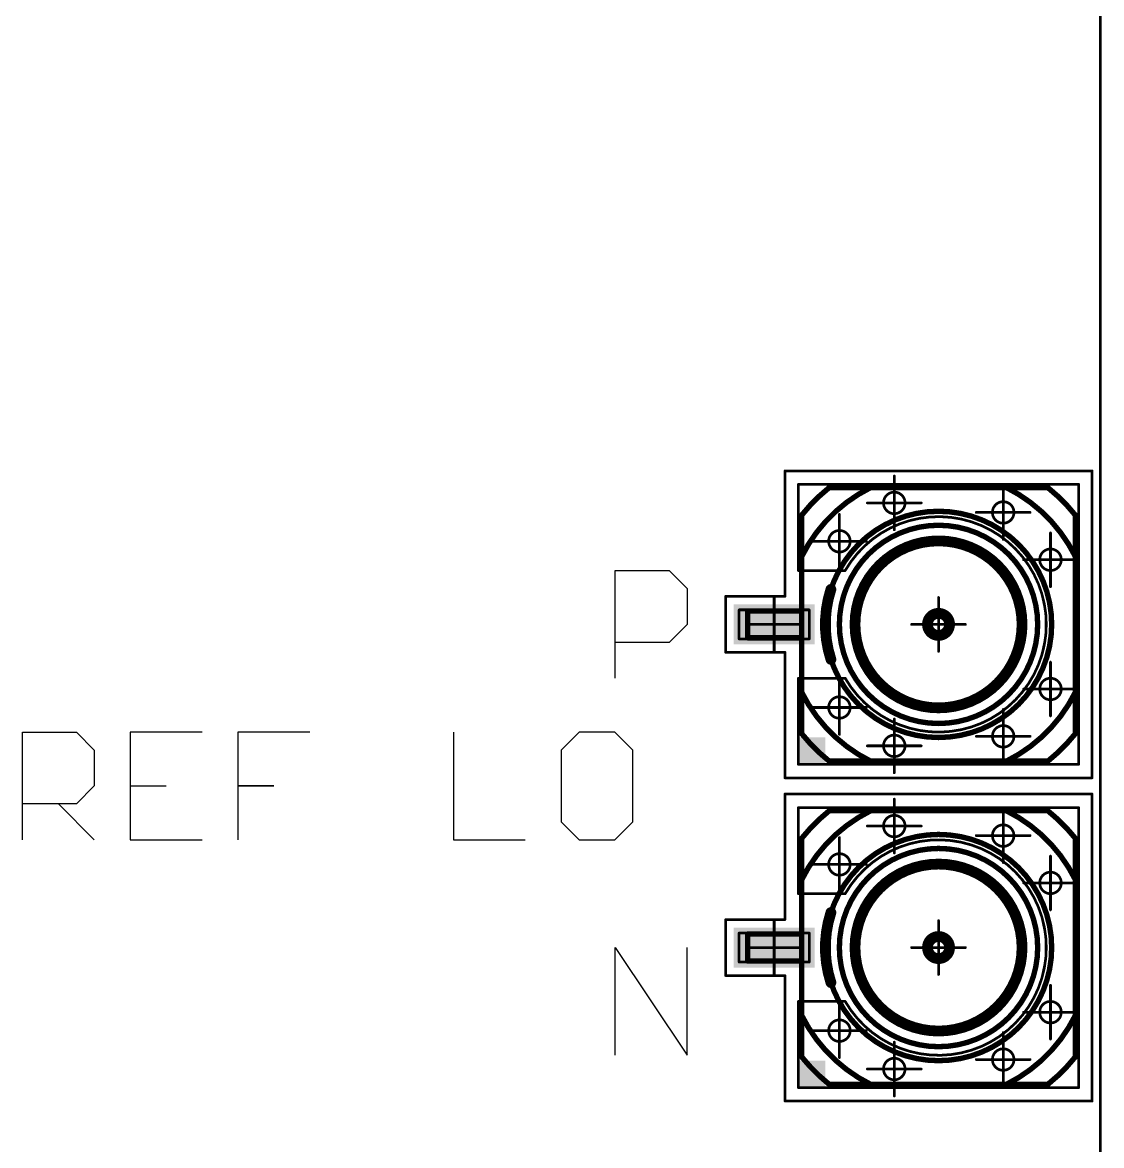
# Model space of a CAD drawing. Header units: millimetres. Extents: x 30 to 73, y 30 to 110.
# Drawn here: x 53 to 73.02, y 68.32 to 89.17 of the extents above; entities that cross this region are included whole.
import ezdxf

# ---------------------------------------------------------------- set-up
doc = ezdxf.new("R2010")
doc.units = ezdxf.units.MM
for name, color, linetype in [('Mechanical1', 6, 'Continuous'), ('Mechanical14', 56, 'Continuous'), ('Mechanical15', 56, 'Continuous'), ('Mechanical8', 56, 'Continuous'), ('TopLayer', 1, 'Continuous'), ('TopOverlay', 2, 'Continuous'), ('TopPaste', 8, 'Continuous'), ('TopSolder', 216, 'Continuous')]:
    doc.layers.add(name, color=color, linetype=linetype)

# ---------------------------------------------------------------- blocks, each defined once
blk = doc.blocks.new('MOLEX_85305_0232_2')
at = {"layer": 'Mechanical14', "const_width": 0.1}
for points in [[(-0.25, 3.54), (0.25, 3.54)], [(-0.25, 3.54), (-0.25, 2.54)], [(0.25, 3.54), (0.25, 2.54)], [(-2.028, 2.54), (2.027, 2.54)], [(-2.54, 2.028), (-2.54, -2.028)], [(2.54, 2.028), (2.54, -2.028)], [(-2.028, -2.54), (2.027, -2.54)]]:
    blk.add_lwpolyline(points, dxfattribs=at)
at = {"layer": 'Mechanical14'}
for points, const_width in [([(-0.275, 3.54, 1), (-0.225, 3.54, 1)], 0.05), ([(-0.275, 3.54, 1), (-0.225, 3.54, 1)], 0.05), ([(0.225, 3.54, 1), (0.275, 3.54, 1)], 0.05), ([(0.225, 3.54, 1), (0.275, 3.54, 1)], 0.05), ([(-2.053, 2.54, 1), (-2.003, 2.54, 1)], 0.05), ([(-2.053, 2.54, 1), (-2.003, 2.54, 1)], 0.05), ([(-1.284, 2.54, 1), (-1.234, 2.54, 1)], 0.05), ([(-0.275, 2.54, 1), (-0.225, 2.54, 1)], 0.05), ([(0.225, 2.54, 1), (0.275, 2.54, 1)], 0.05), ([(1.234, 2.54, 1), (1.284, 2.54, 1)], 0.05), ([(2.002, 2.54, 1), (2.052, 2.54, 1)], 0.05), ([(2.002, 2.54, 1), (2.052, 2.54, 1)], 0.05), ([(2.1, 0, 1), (-2.1, 0, 1)], 0.1), ([(-2.565, 2.028, 1), (-2.515, 2.028, 1)], 0.05), ([(-2.565, 2.028, 1), (-2.515, 2.028, 1)], 0.05), ([(1.84, 0, 1), (-1.84, 0, 1)], 0.1), ([(2.515, 2.028, 1), (2.565, 2.028, 1)], 0.05), ([(2.515, 2.028, 1), (2.565, 2.028, 1)], 0.05), ([(1.55, 0, 1), (-1.55, 0, 1)], 0.1), ([(-2.565, 1.259, 1), (-2.515, 1.259, 1)], 0.05), ([(2.515, 1.259, 1), (2.565, 1.259, 1)], 0.05), ([(0.205, 0, 1), (-0.205, 0, 1)], 0.1), ([(-2.125, 0, 1), (-2.075, 0, 1)], 0.05), ([(-1.865, 0, 1), (-1.815, 0, 1)], 0.05), ([(-1.575, 0, 1), (-1.525, 0, 1)], 0.05), ([(-0.23, 0, 1), (-0.18, 0, 1)], 0.05), ([(0.18, 0, 1), (0.23, 0, 1)], 0.05), ([(1.525, 0, 1), (1.575, 0, 1)], 0.05), ([(1.815, 0, 1), (1.865, 0, 1)], 0.05), ([(2.075, 0, 1), (2.125, 0, 1)], 0.05), ([(-2.565, -1.259, 1), (-2.515, -1.259, 1)], 0.05), ([(2.515, -1.259, 1), (2.565, -1.259, 1)], 0.05), ([(-2.565, -2.028, 1), (-2.515, -2.028, 1)], 0.05), ([(-2.565, -2.028, 1), (-2.515, -2.028, 1)], 0.05), ([(2.515, -2.028, 1), (2.565, -2.028, 1)], 0.05), ([(2.515, -2.028, 1), (2.565, -2.028, 1)], 0.05), ([(-2.053, -2.54, 1), (-2.003, -2.54, 1)], 0.05), ([(-2.053, -2.54, 1), (-2.003, -2.54, 1)], 0.05), ([(-1.284, -2.54, 1), (-1.234, -2.54, 1)], 0.05), ([(1.234, -2.54, 1), (1.284, -2.54, 1)], 0.05), ([(2.002, -2.54, 1), (2.052, -2.54, 1)], 0.05), ([(2.002, -2.54, 1), (2.052, -2.54, 1)], 0.05)]:
    blk.add_lwpolyline(points, format="xyb", close=True, dxfattribs=dict(at, const_width=const_width))
at = {"layer": 'Mechanical14', "const_width": 0.1}
for points in [[(-2.54, 1.259, -0.164024), (-1.259, 2.54)], [(-2.54, 2.028, -0.055923), (-2.028, 2.54)], [(1.259, 2.54, -0.164024), (2.54, 1.259)], [(2.027, 2.54, -0.055923), (2.54, 2.028)], [(-1.259, -2.54, -0.164024), (-2.54, -1.259)], [(2.54, -1.259, -0.164024), (1.259, -2.54)], [(-2.028, -2.54, -0.055923), (-2.54, -2.028)], [(2.54, -2.028, -0.055923), (2.027, -2.54)]]:
    blk.add_lwpolyline(points, format="xyb", dxfattribs=at)
at = {"layer": 'Mechanical15', "const_width": 0.05}
for points in [[(-0.52, 3.95), (-0.52, 2.85)], [(-0.52, 3.95), (0.52, 3.95)], [(0.52, 3.95), (0.52, 2.85)], [(-2.85, 2.85), (-2.85, -2.85)], [(-2.85, 2.85), (-0.52, 2.85)], [(0.52, 2.85), (2.85, 2.85)], [(2.85, 2.85), (2.85, -2.85)], [(-2.85, -2.85), (2.85, -2.85)]]:
    blk.add_lwpolyline(points, dxfattribs=at)
at = {"layer": 'Mechanical15', "const_width": 0.025}
for points in [[(-0.532, 3.95, 1), (-0.507, 3.95, 1)], [(-0.532, 3.95, 1), (-0.507, 3.95, 1)], [(0.507, 3.95, 1), (0.532, 3.95, 1)], [(0.507, 3.95, 1), (0.532, 3.95, 1)], [(-2.862, 2.85, 1), (-2.838, 2.85, 1)], [(-2.862, 2.85, 1), (-2.838, 2.85, 1)], [(-0.532, 2.85, 1), (-0.507, 2.85, 1)], [(-0.532, 2.85, 1), (-0.507, 2.85, 1)], [(0.507, 2.85, 1), (0.532, 2.85, 1)], [(0.507, 2.85, 1), (0.532, 2.85, 1)], [(2.838, 2.85, 1), (2.862, 2.85, 1)], [(2.838, 2.85, 1), (2.862, 2.85, 1)], [(-2.862, -2.85, 1), (-2.838, -2.85, 1)], [(-2.862, -2.85, 1), (-2.838, -2.85, 1)], [(2.838, -2.85, 1), (2.862, -2.85, 1)], [(2.838, -2.85, 1), (2.862, -2.85, 1)]]:
    blk.add_lwpolyline(points, format="xyb", close=True, dxfattribs=at)
at = {"layer": 'Mechanical8', "const_width": 0.05}
for points in [[(-0.27, 3.7), (-0.27, 2.4)], [(-0.27, 3.7), (0.27, 3.7)], [(0, 3.55), (0, 3.05)], [(0.27, 3.7), (0.27, 2.4)], [(-0.5, 3.05), (0, 3.05)], [(0, 3.05), (0.5, 3.05)], [(0, 3.05), (0, 2.55)], [(-2.6, 2.6), (-1, 2.6)], [(-2.6, 2.6), (-2.6, -2.6)], [(-1, 2.6), (-1, 1.732)], [(1, 2.6), (1, 1.732)], [(1, 2.6), (2.6, 2.6)], [(2.6, 2.6), (2.6, -2.6)], [(-1.543, 2.339), (-1.543, 1.839)], [(-0.27, 2.4), (0.27, 2.4)], [(1.543, 2.339), (1.543, 1.839)], [(-2.043, 1.839), (-1.543, 1.839)], [(-1.543, 1.839), (-1.043, 1.839)], [(-1.543, 1.839), (-1.543, 1.339)], [(1.043, 1.839), (1.543, 1.839)], [(1.543, 1.839), (2.043, 1.839)], [(1.543, 1.839), (1.543, 1.339)], [(-2.255, 1.321), (-2.255, 0.821)], [(2.255, 1.321), (2.255, 0.821)], [(-2.755, 0.821), (-2.255, 0.821)], [(-2.255, 0.821), (-1.755, 0.821)], [(-2.255, 0.821), (-2.255, 0.321)], [(1.755, 0.821), (2.255, 0.821)], [(2.255, 0.821), (2.755, 0.821)], [(2.255, 0.821), (2.255, 0.321)], [(0, 0.5), (0, 0)], [(-0.5, 0), (0, 0)], [(0, 0), (0.5, 0)], [(0, 0), (0, -0.5)], [(-2.079, -0.7), (-2.079, -1.2)], [(2.078, -0.7), (2.078, -1.2)], [(-2.579, -1.2), (-2.079, -1.2)], [(-2.079, -1.2), (-1.579, -1.2)], [(-2.079, -1.2), (-2.079, -1.7)], [(1.578, -1.2), (2.078, -1.2)], [(2.078, -1.2), (2.578, -1.2)], [(2.078, -1.2), (2.078, -1.7)], [(-1.2, -1.578), (-1.2, -2.078)], [(1.2, -1.578), (1.2, -2.078)], [(-1.7, -2.078), (-1.2, -2.078)], [(-1.2, -2.078), (-0.7, -2.078)], [(-1.2, -2.078), (-1.2, -2.578)], [(0.7, -2.078), (1.2, -2.078)], [(1.2, -2.078), (1.7, -2.078)], [(1.2, -2.078), (1.2, -2.578)], [(-2.6, -2.6), (2.6, -2.6)]]:
    blk.add_lwpolyline(points, dxfattribs=at)
at = {"layer": 'Mechanical8'}
for points, const_width in [([(-0.283, 3.7, 1), (-0.258, 3.7, 1)], 0.025), ([(-0.283, 3.7, 1), (-0.258, 3.7, 1)], 0.025), ([(-0.013, 3.55, 1), (0.012, 3.55, 1)], 0.025), ([(0.257, 3.7, 1), (0.282, 3.7, 1)], 0.025), ([(0.257, 3.7, 1), (0.282, 3.7, 1)], 0.025), ([(-0.513, 3.05, 1), (-0.488, 3.05, 1)], 0.025), ([(-0.013, 3.05, 1), (0.012, 3.05, 1)], 0.025), ([(-0.013, 3.05, 1), (0.012, 3.05, 1)], 0.025), ([(-0.013, 3.05, 1), (0.012, 3.05, 1)], 0.025), ([(-0.013, 3.05, 1), (0.012, 3.05, 1)], 0.025), ([(0.487, 3.05, 1), (0.512, 3.05, 1)], 0.025), ([(-2.613, 2.6, 1), (-2.588, 2.6, 1)], 0.025), ([(-2.613, 2.6, 1), (-2.588, 2.6, 1)], 0.025), ([(-1.013, 2.6, 1), (-0.988, 2.6, 1)], 0.025), ([(-1.013, 2.6, 1), (-0.988, 2.6, 1)], 0.025), ([(-0.013, 2.55, 1), (0.012, 2.55, 1)], 0.025), ([(0.987, 2.6, 1), (1.012, 2.6, 1)], 0.025), ([(0.987, 2.6, 1), (1.012, 2.6, 1)], 0.025), ([(2.587, 2.6, 1), (2.612, 2.6, 1)], 0.025), ([(2.587, 2.6, 1), (2.612, 2.6, 1)], 0.025), ([(-1.555, 2.339, 1), (-1.53, 2.339, 1)], 0.025), ([(-0.283, 2.4, 1), (-0.258, 2.4, 1)], 0.025), ([(-0.283, 2.4, 1), (-0.258, 2.4, 1)], 0.025), ([(0.257, 2.4, 1), (0.282, 2.4, 1)], 0.025), ([(0.257, 2.4, 1), (0.282, 2.4, 1)], 0.025), ([(1.53, 2.339, 1), (1.555, 2.339, 1)], 0.025), ([(-1.343, 1.839, 1), (-1.743, 1.839, 1)], 0.05), ([(1.743, 1.839, 1), (1.343, 1.839, 1)], 0.05), ([(-2.055, 1.839, 1), (-2.03, 1.839, 1)], 0.025), ([(-1.755, 1.839, 1), (-1.73, 1.839, 1)], 0.025), ([(-1.555, 1.839, 1), (-1.53, 1.839, 1)], 0.025), ([(-1.555, 1.839, 1), (-1.53, 1.839, 1)], 0.025), ([(-1.555, 1.839, 1), (-1.53, 1.839, 1)], 0.025), ([(-1.555, 1.839, 1), (-1.53, 1.839, 1)], 0.025), ([(-1.355, 1.839, 1), (-1.33, 1.839, 1)], 0.025), ([(-1.055, 1.839, 1), (-1.03, 1.839, 1)], 0.025), ([(-1.013, 1.732, 1), (-0.988, 1.732, 1)], 0.025), ([(-1.013, 1.732, 1), (-0.988, 1.732, 1)], 0.025), ([(0.987, 1.732, 1), (1.012, 1.732, 1)], 0.025), ([(0.987, 1.732, 1), (1.012, 1.732, 1)], 0.025), ([(1.03, 1.839, 1), (1.055, 1.839, 1)], 0.025), ([(1.33, 1.839, 1), (1.355, 1.839, 1)], 0.025), ([(1.53, 1.839, 1), (1.555, 1.839, 1)], 0.025), ([(1.53, 1.839, 1), (1.555, 1.839, 1)], 0.025), ([(1.53, 1.839, 1), (1.555, 1.839, 1)], 0.025), ([(1.53, 1.839, 1), (1.555, 1.839, 1)], 0.025), ([(1.73, 1.839, 1), (1.755, 1.839, 1)], 0.025), ([(2.03, 1.839, 1), (2.055, 1.839, 1)], 0.025), ([(-2.268, 1.321, 1), (-2.243, 1.321, 1)], 0.025), ([(-1.555, 1.339, 1), (-1.53, 1.339, 1)], 0.025), ([(1.53, 1.339, 1), (1.555, 1.339, 1)], 0.025), ([(2.243, 1.321, 1), (2.268, 1.321, 1)], 0.025), ([(-2.055, 0.821, 1), (-2.455, 0.821, 1)], 0.05), ([(2.455, 0.821, 1), (2.055, 0.821, 1)], 0.05), ([(-2.768, 0.821, 1), (-2.743, 0.821, 1)], 0.025), ([(-2.468, 0.821, 1), (-2.443, 0.821, 1)], 0.025), ([(-2.268, 0.821, 1), (-2.243, 0.821, 1)], 0.025), ([(-2.268, 0.821, 1), (-2.243, 0.821, 1)], 0.025), ([(-2.268, 0.821, 1), (-2.243, 0.821, 1)], 0.025), ([(-2.268, 0.821, 1), (-2.243, 0.821, 1)], 0.025), ([(-2.068, 0.821, 1), (-2.043, 0.821, 1)], 0.025), ([(-1.768, 0.821, 1), (-1.743, 0.821, 1)], 0.025), ([(1.743, 0.821, 1), (1.768, 0.821, 1)], 0.025), ([(2.043, 0.821, 1), (2.068, 0.821, 1)], 0.025), ([(2.243, 0.821, 1), (2.268, 0.821, 1)], 0.025), ([(2.243, 0.821, 1), (2.268, 0.821, 1)], 0.025), ([(2.243, 0.821, 1), (2.268, 0.821, 1)], 0.025), ([(2.243, 0.821, 1), (2.268, 0.821, 1)], 0.025), ([(2.443, 0.821, 1), (2.468, 0.821, 1)], 0.025), ([(2.743, 0.821, 1), (2.768, 0.821, 1)], 0.025), ([(-0.013, 0.5, 1), (0.012, 0.5, 1)], 0.025), ([(-2.268, 0.321, 1), (-2.243, 0.321, 1)], 0.025), ([(2.243, 0.321, 1), (2.268, 0.321, 1)], 0.025), ([(-0.513, 0, 1), (-0.488, 0, 1)], 0.025), ([(-0.013, 0, 1), (0.012, 0, 1)], 0.025), ([(-0.013, 0, 1), (0.012, 0, 1)], 0.025), ([(-0.013, 0, 1), (0.012, 0, 1)], 0.025), ([(-0.013, 0, 1), (0.012, 0, 1)], 0.025), ([(0.487, 0, 1), (0.512, 0, 1)], 0.025), ([(-0.013, -0.5, 1), (0.012, -0.5, 1)], 0.025), ([(-2.091, -0.7, 1), (-2.066, -0.7, 1)], 0.025), ([(2.066, -0.7, 1), (2.091, -0.7, 1)], 0.025), ([(-1.879, -1.2, 1), (-2.279, -1.2, 1)], 0.05), ([(2.278, -1.2, 1), (1.878, -1.2, 1)], 0.05), ([(-2.591, -1.2, 1), (-2.566, -1.2, 1)], 0.025), ([(-2.291, -1.2, 1), (-2.266, -1.2, 1)], 0.025), ([(-2.091, -1.2, 1), (-2.066, -1.2, 1)], 0.025), ([(-2.091, -1.2, 1), (-2.066, -1.2, 1)], 0.025), ([(-2.091, -1.2, 1), (-2.066, -1.2, 1)], 0.025), ([(-2.091, -1.2, 1), (-2.066, -1.2, 1)], 0.025), ([(-1.891, -1.2, 1), (-1.866, -1.2, 1)], 0.025), ([(-1.591, -1.2, 1), (-1.566, -1.2, 1)], 0.025), ([(1.566, -1.2, 1), (1.591, -1.2, 1)], 0.025), ([(1.866, -1.2, 1), (1.891, -1.2, 1)], 0.025), ([(2.066, -1.2, 1), (2.091, -1.2, 1)], 0.025), ([(2.066, -1.2, 1), (2.091, -1.2, 1)], 0.025), ([(2.066, -1.2, 1), (2.091, -1.2, 1)], 0.025), ([(2.066, -1.2, 1), (2.091, -1.2, 1)], 0.025), ([(2.266, -1.2, 1), (2.291, -1.2, 1)], 0.025), ([(2.566, -1.2, 1), (2.591, -1.2, 1)], 0.025), ([(-1.213, -1.578, 1), (-1.188, -1.578, 1)], 0.025), ([(1.187, -1.578, 1), (1.212, -1.578, 1)], 0.025), ([(-2.091, -1.7, 1), (-2.066, -1.7, 1)], 0.025), ([(-1, -2.078, 1), (-1.4, -2.078, 1)], 0.05), ([(1.4, -2.078, 1), (1, -2.078, 1)], 0.05), ([(2.066, -1.7, 1), (2.091, -1.7, 1)], 0.025), ([(-1.713, -2.078, 1), (-1.688, -2.078, 1)], 0.025), ([(-1.413, -2.078, 1), (-1.388, -2.078, 1)], 0.025), ([(-1.213, -2.078, 1), (-1.188, -2.078, 1)], 0.025), ([(-1.213, -2.078, 1), (-1.188, -2.078, 1)], 0.025), ([(-1.213, -2.078, 1), (-1.188, -2.078, 1)], 0.025), ([(-1.213, -2.078, 1), (-1.188, -2.078, 1)], 0.025), ([(-1.013, -2.078, 1), (-0.988, -2.078, 1)], 0.025), ([(-0.713, -2.078, 1), (-0.688, -2.078, 1)], 0.025), ([(0.687, -2.078, 1), (0.712, -2.078, 1)], 0.025), ([(0.987, -2.078, 1), (1.012, -2.078, 1)], 0.025), ([(1.187, -2.078, 1), (1.212, -2.078, 1)], 0.025), ([(1.187, -2.078, 1), (1.212, -2.078, 1)], 0.025), ([(1.187, -2.078, 1), (1.212, -2.078, 1)], 0.025), ([(1.187, -2.078, 1), (1.212, -2.078, 1)], 0.025), ([(1.387, -2.078, 1), (1.412, -2.078, 1)], 0.025), ([(1.687, -2.078, 1), (1.712, -2.078, 1)], 0.025), ([(-2.613, -2.6, 1), (-2.588, -2.6, 1)], 0.025), ([(-2.613, -2.6, 1), (-2.588, -2.6, 1)], 0.025), ([(-1.213, -2.578, 1), (-1.188, -2.578, 1)], 0.025), ([(1.187, -2.578, 1), (1.212, -2.578, 1)], 0.025), ([(2.587, -2.6, 1), (2.612, -2.6, 1)], 0.025), ([(2.587, -2.6, 1), (2.612, -2.6, 1)], 0.025)]:
    blk.add_lwpolyline(points, format="xyb", close=True, dxfattribs=dict(at, const_width=const_width))
at = {"layer": 'Mechanical8', "const_width": 0.05}
blk.add_lwpolyline([(1, 1.732, -3.732051), (-1, 1.732)], format="xyb", dxfattribs=at)
at = {"layer": 'TopLayer'}
for p, q in [((-2.6, -2.6), (-2.6, 2.6)), ((-2.6, 2.6), (-1, 2.6)), ((-1, 2.6), (-1, 1.732)), ((1, 1.732), (1, 2.6)), ((1, 2.6), (2.6, 2.6)), ((2.6, 2.6), (2.6, -2.6)), ((-1, 1.732), (-1.183, 1.613)), ((1.183, 1.613), (1, 1.732)), ((1, 1.732), (1, 1.732)), ((-1.183, 1.613), (-1.504, 1.319)), ((1.504, 1.319), (1.183, 1.613)), ((-1.504, 1.319), (-1.754, 0.962)), ((1.753, 0.962), (1.504, 1.319)), ((-1.754, 0.962), (-1.92, 0.56)), ((1.92, 0.56), (1.753, 0.962)), ((-1.92, 0.56), (-1.996, 0.131)), ((1.996, 0.131), (1.92, 0.56)), ((-1.996, 0.131), (-1.977, -0.304)), ((1.977, -0.304), (1.996, 0.131)), ((-1.977, -0.304), (-1.864, -0.725)), ((1.864, -0.725), (1.977, -0.304)), ((-1.864, -0.725), (-1.663, -1.111)), ((1.663, -1.111), (1.864, -0.725)), ((-1.663, -1.111), (-1.383, -1.445)), ((1.383, -1.445), (1.663, -1.111)), ((-1.383, -1.445), (-1.038, -1.71)), ((1.037, -1.71), (1.383, -1.445)), ((-1.038, -1.71), (-0.643, -1.894)), ((0.643, -1.894), (1.037, -1.71)), ((-0.643, -1.894), (-0.218, -1.988)), ((-0.218, -1.988), (0.218, -1.988)), ((0.218, -1.988), (0.643, -1.894)), ((2.6, -2.6), (-2.6, -2.6))]:
    blk.add_line(p, q, dxfattribs=at)
for points in [[(-0.27, 2.4), (0.27, 2.4), (-0.27, 3.7), (0.27, 3.7)], [(-2.6, 2.1), (-2.1, 2.1), (-2.6, 2.6), (-2.1, 2.6)]]:
    blk.add_solid(points, dxfattribs=at)
at = {"layer": 'TopOverlay', "const_width": 0.2}
blk.add_lwpolyline([(-0.65, 1.997, -0.158658), (0.65, 1.997)], format="xyb", dxfattribs=at)
at = {"layer": 'TopOverlay'}
for points, const_width in [([(-0.7, 1.997, 1), (-0.6, 1.997, 1)], 0.1), ([(0.6, 1.997, 1), (0.7, 1.997, 1)], 0.1), ([(1.55, 0, 1), (-1.55, 0, 1)], 0.2), ([(0.205, 0, 1), (-0.205, 0, 1)], 0.2), ([(-1.6, 0, 1), (-1.5, 0, 1)], 0.1), ([(-0.255, 0, 1), (-0.155, 0, 1)], 0.1), ([(0.155, 0, 1), (0.255, 0, 1)], 0.1), ([(1.5, 0, 1), (1.6, 0, 1)], 0.1)]:
    blk.add_lwpolyline(points, format="xyb", close=True, dxfattribs=dict(at, const_width=const_width))
at = {"layer": 'TopPaste'}
blk.add_solid([(-0.27, 2.4), (0.27, 2.4), (-0.27, 3.7), (0.27, 3.7)], dxfattribs=at)
at = {"layer": 'TopSolder'}
blk.add_solid([(-0.372, 2.298), (0.372, 2.298), (-0.372, 3.802), (0.372, 3.802)], dxfattribs=at)
blk = doc.blocks.new('MOLEX_85305_0232_5')
at = {"layer": 'Mechanical14', "const_width": 0.1}
for points in [[(-0.25, 3.54), (0.25, 3.54)], [(-0.25, 3.54), (-0.25, 2.54)], [(0.25, 3.54), (0.25, 2.54)], [(-2.028, 2.54), (2.027, 2.54)], [(-2.54, 2.028), (-2.54, -2.028)], [(2.54, 2.028), (2.54, -2.028)], [(-2.028, -2.54), (2.027, -2.54)]]:
    blk.add_lwpolyline(points, dxfattribs=at)
at = {"layer": 'Mechanical14'}
for points, const_width in [([(-0.275, 3.54, 1), (-0.225, 3.54, 1)], 0.05), ([(-0.275, 3.54, 1), (-0.225, 3.54, 1)], 0.05), ([(0.225, 3.54, 1), (0.275, 3.54, 1)], 0.05), ([(0.225, 3.54, 1), (0.275, 3.54, 1)], 0.05), ([(-2.053, 2.54, 1), (-2.003, 2.54, 1)], 0.05), ([(-2.053, 2.54, 1), (-2.003, 2.54, 1)], 0.05), ([(-1.284, 2.54, 1), (-1.234, 2.54, 1)], 0.05), ([(-0.275, 2.54, 1), (-0.225, 2.54, 1)], 0.05), ([(0.225, 2.54, 1), (0.275, 2.54, 1)], 0.05), ([(1.234, 2.54, 1), (1.284, 2.54, 1)], 0.05), ([(2.002, 2.54, 1), (2.052, 2.54, 1)], 0.05), ([(2.002, 2.54, 1), (2.052, 2.54, 1)], 0.05), ([(2.1, 0, 1), (-2.1, 0, 1)], 0.1), ([(-2.565, 2.028, 1), (-2.515, 2.028, 1)], 0.05), ([(-2.565, 2.028, 1), (-2.515, 2.028, 1)], 0.05), ([(1.84, 0, 1), (-1.84, 0, 1)], 0.1), ([(2.515, 2.028, 1), (2.565, 2.028, 1)], 0.05), ([(2.515, 2.028, 1), (2.565, 2.028, 1)], 0.05), ([(1.55, 0, 1), (-1.55, 0, 1)], 0.1), ([(-2.565, 1.259, 1), (-2.515, 1.259, 1)], 0.05), ([(2.515, 1.259, 1), (2.565, 1.259, 1)], 0.05), ([(0.205, 0, 1), (-0.205, 0, 1)], 0.1), ([(-2.125, 0, 1), (-2.075, 0, 1)], 0.05), ([(-1.865, 0, 1), (-1.815, 0, 1)], 0.05), ([(-1.575, 0, 1), (-1.525, 0, 1)], 0.05), ([(-0.23, 0, 1), (-0.18, 0, 1)], 0.05), ([(0.18, 0, 1), (0.23, 0, 1)], 0.05), ([(1.525, 0, 1), (1.575, 0, 1)], 0.05), ([(1.815, 0, 1), (1.865, 0, 1)], 0.05), ([(2.075, 0, 1), (2.125, 0, 1)], 0.05), ([(-2.565, -1.259, 1), (-2.515, -1.259, 1)], 0.05), ([(2.515, -1.259, 1), (2.565, -1.259, 1)], 0.05), ([(-2.565, -2.028, 1), (-2.515, -2.028, 1)], 0.05), ([(-2.565, -2.028, 1), (-2.515, -2.028, 1)], 0.05), ([(2.515, -2.028, 1), (2.565, -2.028, 1)], 0.05), ([(2.515, -2.028, 1), (2.565, -2.028, 1)], 0.05), ([(-2.053, -2.54, 1), (-2.003, -2.54, 1)], 0.05), ([(-2.053, -2.54, 1), (-2.003, -2.54, 1)], 0.05), ([(-1.284, -2.54, 1), (-1.234, -2.54, 1)], 0.05), ([(1.234, -2.54, 1), (1.284, -2.54, 1)], 0.05), ([(2.002, -2.54, 1), (2.052, -2.54, 1)], 0.05), ([(2.002, -2.54, 1), (2.052, -2.54, 1)], 0.05)]:
    blk.add_lwpolyline(points, format="xyb", close=True, dxfattribs=dict(at, const_width=const_width))
at = {"layer": 'Mechanical14', "const_width": 0.1}
for points in [[(-2.54, 1.259, -0.164024), (-1.259, 2.54)], [(-2.54, 2.028, -0.055923), (-2.028, 2.54)], [(1.259, 2.54, -0.164024), (2.54, 1.259)], [(2.027, 2.54, -0.055923), (2.54, 2.028)], [(-1.259, -2.54, -0.164024), (-2.54, -1.259)], [(2.54, -1.259, -0.164024), (1.259, -2.54)], [(-2.028, -2.54, -0.055923), (-2.54, -2.028)], [(2.54, -2.028, -0.055923), (2.027, -2.54)]]:
    blk.add_lwpolyline(points, format="xyb", dxfattribs=at)
at = {"layer": 'Mechanical15', "const_width": 0.05}
for points in [[(-0.52, 3.95), (-0.52, 2.85)], [(-0.52, 3.95), (0.52, 3.95)], [(0.52, 3.95), (0.52, 2.85)], [(-2.85, 2.85), (-2.85, -2.85)], [(-2.85, 2.85), (-0.52, 2.85)], [(0.52, 2.85), (2.85, 2.85)], [(2.85, 2.85), (2.85, -2.85)], [(-2.85, -2.85), (2.85, -2.85)]]:
    blk.add_lwpolyline(points, dxfattribs=at)
at = {"layer": 'Mechanical15', "const_width": 0.025}
for points in [[(-0.532, 3.95, 1), (-0.507, 3.95, 1)], [(-0.532, 3.95, 1), (-0.507, 3.95, 1)], [(0.507, 3.95, 1), (0.532, 3.95, 1)], [(0.507, 3.95, 1), (0.532, 3.95, 1)], [(-2.862, 2.85, 1), (-2.838, 2.85, 1)], [(-2.862, 2.85, 1), (-2.838, 2.85, 1)], [(-0.532, 2.85, 1), (-0.507, 2.85, 1)], [(-0.532, 2.85, 1), (-0.507, 2.85, 1)], [(0.507, 2.85, 1), (0.532, 2.85, 1)], [(0.507, 2.85, 1), (0.532, 2.85, 1)], [(2.838, 2.85, 1), (2.862, 2.85, 1)], [(2.838, 2.85, 1), (2.862, 2.85, 1)], [(-2.862, -2.85, 1), (-2.838, -2.85, 1)], [(-2.862, -2.85, 1), (-2.838, -2.85, 1)], [(2.838, -2.85, 1), (2.862, -2.85, 1)], [(2.838, -2.85, 1), (2.862, -2.85, 1)]]:
    blk.add_lwpolyline(points, format="xyb", close=True, dxfattribs=at)
at = {"layer": 'Mechanical8', "const_width": 0.05}
for points in [[(-0.27, 3.7), (-0.27, 2.4)], [(-0.27, 3.7), (0.27, 3.7)], [(0, 3.55), (0, 3.05)], [(0.27, 3.7), (0.27, 2.4)], [(-0.5, 3.05), (0, 3.05)], [(0, 3.05), (0.5, 3.05)], [(0, 3.05), (0, 2.55)], [(-2.6, 2.6), (-1, 2.6)], [(-2.6, 2.6), (-2.6, -2.6)], [(-1, 2.6), (-1, 1.732)], [(1, 2.6), (1, 1.732)], [(1, 2.6), (2.6, 2.6)], [(2.6, 2.6), (2.6, -2.6)], [(-1.543, 2.339), (-1.543, 1.839)], [(-0.27, 2.4), (0.27, 2.4)], [(1.543, 2.339), (1.543, 1.839)], [(-2.043, 1.839), (-1.543, 1.839)], [(-1.543, 1.839), (-1.043, 1.839)], [(-1.543, 1.839), (-1.543, 1.339)], [(1.043, 1.839), (1.543, 1.839)], [(1.543, 1.839), (2.043, 1.839)], [(1.543, 1.839), (1.543, 1.339)], [(-2.255, 1.321), (-2.255, 0.821)], [(2.255, 1.321), (2.255, 0.821)], [(-2.755, 0.821), (-2.255, 0.821)], [(-2.255, 0.821), (-1.755, 0.821)], [(-2.255, 0.821), (-2.255, 0.321)], [(1.755, 0.821), (2.255, 0.821)], [(2.255, 0.821), (2.755, 0.821)], [(2.255, 0.821), (2.255, 0.321)], [(0, 0.5), (0, 0)], [(-0.5, 0), (0, 0)], [(0, 0), (0.5, 0)], [(0, 0), (0, -0.5)], [(-2.079, -0.7), (-2.079, -1.2)], [(2.078, -0.7), (2.078, -1.2)], [(-2.579, -1.2), (-2.079, -1.2)], [(-2.079, -1.2), (-1.579, -1.2)], [(-2.079, -1.2), (-2.079, -1.7)], [(1.578, -1.2), (2.078, -1.2)], [(2.078, -1.2), (2.578, -1.2)], [(2.078, -1.2), (2.078, -1.7)], [(-1.2, -1.578), (-1.2, -2.078)], [(1.2, -1.578), (1.2, -2.078)], [(-1.7, -2.078), (-1.2, -2.078)], [(-1.2, -2.078), (-0.7, -2.078)], [(-1.2, -2.078), (-1.2, -2.578)], [(0.7, -2.078), (1.2, -2.078)], [(1.2, -2.078), (1.7, -2.078)], [(1.2, -2.078), (1.2, -2.578)], [(-2.6, -2.6), (2.6, -2.6)]]:
    blk.add_lwpolyline(points, dxfattribs=at)
at = {"layer": 'Mechanical8'}
for points, const_width in [([(-0.283, 3.7, 1), (-0.258, 3.7, 1)], 0.025), ([(-0.283, 3.7, 1), (-0.258, 3.7, 1)], 0.025), ([(-0.013, 3.55, 1), (0.012, 3.55, 1)], 0.025), ([(0.257, 3.7, 1), (0.282, 3.7, 1)], 0.025), ([(0.257, 3.7, 1), (0.282, 3.7, 1)], 0.025), ([(-0.513, 3.05, 1), (-0.488, 3.05, 1)], 0.025), ([(-0.013, 3.05, 1), (0.012, 3.05, 1)], 0.025), ([(-0.013, 3.05, 1), (0.012, 3.05, 1)], 0.025), ([(-0.013, 3.05, 1), (0.012, 3.05, 1)], 0.025), ([(-0.013, 3.05, 1), (0.012, 3.05, 1)], 0.025), ([(0.487, 3.05, 1), (0.512, 3.05, 1)], 0.025), ([(-2.613, 2.6, 1), (-2.588, 2.6, 1)], 0.025), ([(-2.613, 2.6, 1), (-2.588, 2.6, 1)], 0.025), ([(-1.013, 2.6, 1), (-0.988, 2.6, 1)], 0.025), ([(-1.013, 2.6, 1), (-0.988, 2.6, 1)], 0.025), ([(-0.013, 2.55, 1), (0.012, 2.55, 1)], 0.025), ([(0.987, 2.6, 1), (1.012, 2.6, 1)], 0.025), ([(0.987, 2.6, 1), (1.012, 2.6, 1)], 0.025), ([(2.587, 2.6, 1), (2.612, 2.6, 1)], 0.025), ([(2.587, 2.6, 1), (2.612, 2.6, 1)], 0.025), ([(-1.555, 2.339, 1), (-1.53, 2.339, 1)], 0.025), ([(-0.283, 2.4, 1), (-0.258, 2.4, 1)], 0.025), ([(-0.283, 2.4, 1), (-0.258, 2.4, 1)], 0.025), ([(0.257, 2.4, 1), (0.282, 2.4, 1)], 0.025), ([(0.257, 2.4, 1), (0.282, 2.4, 1)], 0.025), ([(1.53, 2.339, 1), (1.555, 2.339, 1)], 0.025), ([(-1.343, 1.839, 1), (-1.743, 1.839, 1)], 0.05), ([(1.743, 1.839, 1), (1.343, 1.839, 1)], 0.05), ([(-2.055, 1.839, 1), (-2.03, 1.839, 1)], 0.025), ([(-1.755, 1.839, 1), (-1.73, 1.839, 1)], 0.025), ([(-1.555, 1.839, 1), (-1.53, 1.839, 1)], 0.025), ([(-1.555, 1.839, 1), (-1.53, 1.839, 1)], 0.025), ([(-1.555, 1.839, 1), (-1.53, 1.839, 1)], 0.025), ([(-1.555, 1.839, 1), (-1.53, 1.839, 1)], 0.025), ([(-1.355, 1.839, 1), (-1.33, 1.839, 1)], 0.025), ([(-1.055, 1.839, 1), (-1.03, 1.839, 1)], 0.025), ([(-1.013, 1.732, 1), (-0.988, 1.732, 1)], 0.025), ([(-1.013, 1.732, 1), (-0.988, 1.732, 1)], 0.025), ([(0.987, 1.732, 1), (1.012, 1.732, 1)], 0.025), ([(0.987, 1.732, 1), (1.012, 1.732, 1)], 0.025), ([(1.03, 1.839, 1), (1.055, 1.839, 1)], 0.025), ([(1.33, 1.839, 1), (1.355, 1.839, 1)], 0.025), ([(1.53, 1.839, 1), (1.555, 1.839, 1)], 0.025), ([(1.53, 1.839, 1), (1.555, 1.839, 1)], 0.025), ([(1.53, 1.839, 1), (1.555, 1.839, 1)], 0.025), ([(1.53, 1.839, 1), (1.555, 1.839, 1)], 0.025), ([(1.73, 1.839, 1), (1.755, 1.839, 1)], 0.025), ([(2.03, 1.839, 1), (2.055, 1.839, 1)], 0.025), ([(-2.268, 1.321, 1), (-2.243, 1.321, 1)], 0.025), ([(-1.555, 1.339, 1), (-1.53, 1.339, 1)], 0.025), ([(1.53, 1.339, 1), (1.555, 1.339, 1)], 0.025), ([(2.243, 1.321, 1), (2.268, 1.321, 1)], 0.025), ([(-2.055, 0.821, 1), (-2.455, 0.821, 1)], 0.05), ([(2.455, 0.821, 1), (2.055, 0.821, 1)], 0.05), ([(-2.768, 0.821, 1), (-2.743, 0.821, 1)], 0.025), ([(-2.468, 0.821, 1), (-2.443, 0.821, 1)], 0.025), ([(-2.268, 0.821, 1), (-2.243, 0.821, 1)], 0.025), ([(-2.268, 0.821, 1), (-2.243, 0.821, 1)], 0.025), ([(-2.268, 0.821, 1), (-2.243, 0.821, 1)], 0.025), ([(-2.268, 0.821, 1), (-2.243, 0.821, 1)], 0.025), ([(-2.068, 0.821, 1), (-2.043, 0.821, 1)], 0.025), ([(-1.768, 0.821, 1), (-1.743, 0.821, 1)], 0.025), ([(1.743, 0.821, 1), (1.768, 0.821, 1)], 0.025), ([(2.043, 0.821, 1), (2.068, 0.821, 1)], 0.025), ([(2.243, 0.821, 1), (2.268, 0.821, 1)], 0.025), ([(2.243, 0.821, 1), (2.268, 0.821, 1)], 0.025), ([(2.243, 0.821, 1), (2.268, 0.821, 1)], 0.025), ([(2.243, 0.821, 1), (2.268, 0.821, 1)], 0.025), ([(2.443, 0.821, 1), (2.468, 0.821, 1)], 0.025), ([(2.743, 0.821, 1), (2.768, 0.821, 1)], 0.025), ([(-0.013, 0.5, 1), (0.012, 0.5, 1)], 0.025), ([(-2.268, 0.321, 1), (-2.243, 0.321, 1)], 0.025), ([(2.243, 0.321, 1), (2.268, 0.321, 1)], 0.025), ([(-0.513, 0, 1), (-0.488, 0, 1)], 0.025), ([(-0.013, 0, 1), (0.012, 0, 1)], 0.025), ([(-0.013, 0, 1), (0.012, 0, 1)], 0.025), ([(-0.013, 0, 1), (0.012, 0, 1)], 0.025), ([(-0.013, 0, 1), (0.012, 0, 1)], 0.025), ([(0.487, 0, 1), (0.512, 0, 1)], 0.025), ([(-0.013, -0.5, 1), (0.012, -0.5, 1)], 0.025), ([(-2.091, -0.7, 1), (-2.066, -0.7, 1)], 0.025), ([(2.066, -0.7, 1), (2.091, -0.7, 1)], 0.025), ([(-1.879, -1.2, 1), (-2.279, -1.2, 1)], 0.05), ([(2.278, -1.2, 1), (1.878, -1.2, 1)], 0.05), ([(-2.591, -1.2, 1), (-2.566, -1.2, 1)], 0.025), ([(-2.291, -1.2, 1), (-2.266, -1.2, 1)], 0.025), ([(-2.091, -1.2, 1), (-2.066, -1.2, 1)], 0.025), ([(-2.091, -1.2, 1), (-2.066, -1.2, 1)], 0.025), ([(-2.091, -1.2, 1), (-2.066, -1.2, 1)], 0.025), ([(-2.091, -1.2, 1), (-2.066, -1.2, 1)], 0.025), ([(-1.891, -1.2, 1), (-1.866, -1.2, 1)], 0.025), ([(-1.591, -1.2, 1), (-1.566, -1.2, 1)], 0.025), ([(1.566, -1.2, 1), (1.591, -1.2, 1)], 0.025), ([(1.866, -1.2, 1), (1.891, -1.2, 1)], 0.025), ([(2.066, -1.2, 1), (2.091, -1.2, 1)], 0.025), ([(2.066, -1.2, 1), (2.091, -1.2, 1)], 0.025), ([(2.066, -1.2, 1), (2.091, -1.2, 1)], 0.025), ([(2.066, -1.2, 1), (2.091, -1.2, 1)], 0.025), ([(2.266, -1.2, 1), (2.291, -1.2, 1)], 0.025), ([(2.566, -1.2, 1), (2.591, -1.2, 1)], 0.025), ([(-1.213, -1.578, 1), (-1.188, -1.578, 1)], 0.025), ([(1.187, -1.578, 1), (1.212, -1.578, 1)], 0.025), ([(-2.091, -1.7, 1), (-2.066, -1.7, 1)], 0.025), ([(-1, -2.078, 1), (-1.4, -2.078, 1)], 0.05), ([(1.4, -2.078, 1), (1, -2.078, 1)], 0.05), ([(2.066, -1.7, 1), (2.091, -1.7, 1)], 0.025), ([(-1.713, -2.078, 1), (-1.688, -2.078, 1)], 0.025), ([(-1.413, -2.078, 1), (-1.388, -2.078, 1)], 0.025), ([(-1.213, -2.078, 1), (-1.188, -2.078, 1)], 0.025), ([(-1.213, -2.078, 1), (-1.188, -2.078, 1)], 0.025), ([(-1.213, -2.078, 1), (-1.188, -2.078, 1)], 0.025), ([(-1.213, -2.078, 1), (-1.188, -2.078, 1)], 0.025), ([(-1.013, -2.078, 1), (-0.988, -2.078, 1)], 0.025), ([(-0.713, -2.078, 1), (-0.688, -2.078, 1)], 0.025), ([(0.687, -2.078, 1), (0.712, -2.078, 1)], 0.025), ([(0.987, -2.078, 1), (1.012, -2.078, 1)], 0.025), ([(1.187, -2.078, 1), (1.212, -2.078, 1)], 0.025), ([(1.187, -2.078, 1), (1.212, -2.078, 1)], 0.025), ([(1.187, -2.078, 1), (1.212, -2.078, 1)], 0.025), ([(1.187, -2.078, 1), (1.212, -2.078, 1)], 0.025), ([(1.387, -2.078, 1), (1.412, -2.078, 1)], 0.025), ([(1.687, -2.078, 1), (1.712, -2.078, 1)], 0.025), ([(-2.613, -2.6, 1), (-2.588, -2.6, 1)], 0.025), ([(-2.613, -2.6, 1), (-2.588, -2.6, 1)], 0.025), ([(-1.213, -2.578, 1), (-1.188, -2.578, 1)], 0.025), ([(1.187, -2.578, 1), (1.212, -2.578, 1)], 0.025), ([(2.587, -2.6, 1), (2.612, -2.6, 1)], 0.025), ([(2.587, -2.6, 1), (2.612, -2.6, 1)], 0.025)]:
    blk.add_lwpolyline(points, format="xyb", close=True, dxfattribs=dict(at, const_width=const_width))
at = {"layer": 'Mechanical8', "const_width": 0.05}
blk.add_lwpolyline([(1, 1.732, -3.732051), (-1, 1.732)], format="xyb", dxfattribs=at)
at = {"layer": 'TopLayer'}
for p, q in [((-2.6, -2.6), (-2.6, 2.6)), ((-2.6, 2.6), (-1, 2.6)), ((-1, 2.6), (-1, 1.732)), ((1, 1.732), (1, 2.6)), ((1, 2.6), (2.6, 2.6)), ((2.6, 2.6), (2.6, -2.6)), ((-1, 1.732), (-1.183, 1.613)), ((1.183, 1.613), (1, 1.732)), ((1, 1.732), (1, 1.732)), ((-1.183, 1.613), (-1.504, 1.319)), ((1.504, 1.319), (1.183, 1.613)), ((-1.504, 1.319), (-1.754, 0.962)), ((1.753, 0.962), (1.504, 1.319)), ((-1.754, 0.962), (-1.92, 0.56)), ((1.92, 0.56), (1.753, 0.962)), ((-1.92, 0.56), (-1.996, 0.131)), ((1.996, 0.131), (1.92, 0.56)), ((-1.996, 0.131), (-1.977, -0.304)), ((1.977, -0.304), (1.996, 0.131)), ((-1.977, -0.304), (-1.864, -0.725)), ((1.864, -0.725), (1.977, -0.304)), ((-1.864, -0.725), (-1.663, -1.111)), ((1.663, -1.111), (1.864, -0.725)), ((-1.663, -1.111), (-1.383, -1.445)), ((1.383, -1.445), (1.663, -1.111)), ((-1.383, -1.445), (-1.038, -1.71)), ((1.037, -1.71), (1.383, -1.445)), ((-1.038, -1.71), (-0.643, -1.894)), ((0.643, -1.894), (1.037, -1.71)), ((-0.643, -1.894), (-0.218, -1.988)), ((-0.218, -1.988), (0.218, -1.988)), ((0.218, -1.988), (0.643, -1.894)), ((2.6, -2.6), (-2.6, -2.6))]:
    blk.add_line(p, q, dxfattribs=at)
for points in [[(-0.27, 2.4), (0.27, 2.4), (-0.27, 3.7), (0.27, 3.7)], [(-2.6, 2.1), (-2.1, 2.1), (-2.6, 2.6), (-2.1, 2.6)]]:
    blk.add_solid(points, dxfattribs=at)
at = {"layer": 'TopOverlay', "const_width": 0.2}
blk.add_lwpolyline([(-0.65, 1.997, -0.158658), (0.65, 1.997)], format="xyb", dxfattribs=at)
at = {"layer": 'TopOverlay'}
for points, const_width in [([(-0.7, 1.997, 1), (-0.6, 1.997, 1)], 0.1), ([(0.6, 1.997, 1), (0.7, 1.997, 1)], 0.1), ([(1.55, 0, 1), (-1.55, 0, 1)], 0.2), ([(0.205, 0, 1), (-0.205, 0, 1)], 0.2), ([(-1.6, 0, 1), (-1.5, 0, 1)], 0.1), ([(-0.255, 0, 1), (-0.155, 0, 1)], 0.1), ([(0.155, 0, 1), (0.255, 0, 1)], 0.1), ([(1.5, 0, 1), (1.6, 0, 1)], 0.1)]:
    blk.add_lwpolyline(points, format="xyb", close=True, dxfattribs=dict(at, const_width=const_width))
at = {"layer": 'TopPaste'}
blk.add_solid([(-0.27, 2.4), (0.27, 2.4), (-0.27, 3.7), (0.27, 3.7)], dxfattribs=at)
at = {"layer": 'TopSolder'}
blk.add_solid([(-0.372, 2.298), (0.372, 2.298), (-0.372, 3.802), (0.372, 3.802)], dxfattribs=at)

msp = doc.modelspace()

# ---------------------------------------------------------------- linework, layer by layer
at = {"layer": 'Mechanical1', "const_width": 0.05}
msp.add_lwpolyline([(73, 30), (73, 110)], dxfattribs=at)
at = {"layer": 'TopOverlay'}
for p, q in [((64, 77), (64, 78.999)), ((64, 78.999), (65, 78.999)), ((65, 78.999), (65.333, 78.666)), ((65.333, 78.666), (65.333, 78)), ((65.333, 78), (65, 77.666)), ((65, 77.666), (64, 77.666)), ((53, 74), (53, 75.999)), ((53, 75.999), (54, 75.999)), ((54, 75.999), (54.333, 75.666)), ((56.332, 75.999), (54.999, 75.999)), ((54.999, 75.999), (54.999, 74)), ((58.332, 75.999), (56.999, 75.999)), ((56.999, 75.999), (56.999, 75)), ((60.997, 75.999), (60.997, 74)), ((63.33, 75.999), (62.997, 75.666)), ((63.996, 75.999), (63.33, 75.999)), ((64.33, 75.666), (63.996, 75.999)), ((54.333, 75.666), (54.333, 75)), ((62.997, 75.666), (62.997, 74.333)), ((64.33, 74.333), (64.33, 75.666)), ((54.333, 75), (54, 74.666)), ((54.999, 75), (55.666, 75)), ((56.999, 75), (57.665, 75)), ((57.665, 75), (56.999, 75)), ((56.999, 75), (56.999, 74)), ((54, 74.666), (53, 74.666)), ((53.666, 74.666), (54.333, 74)), ((62.997, 74.333), (63.33, 74)), ((63.996, 74), (64.33, 74.333)), ((54.999, 74), (56.332, 74)), ((60.997, 74), (62.33, 74)), ((63.33, 74), (63.996, 74)), ((64, 70), (64, 71.999)), ((64, 71.999), (65.333, 70)), ((65.333, 70), (65.333, 71.999))]:
    msp.add_line(p, q, dxfattribs=at)

# ---------------------------------------------------------------- block references
at = {"rotation": 90}
for name, p in [('MOLEX_85305_0232_5', (70, 78)), ('MOLEX_85305_0232_2', (70, 72))]:
    msp.add_blockref(name, p, dxfattribs=at)

doc.saveas('drawing.dxf')
